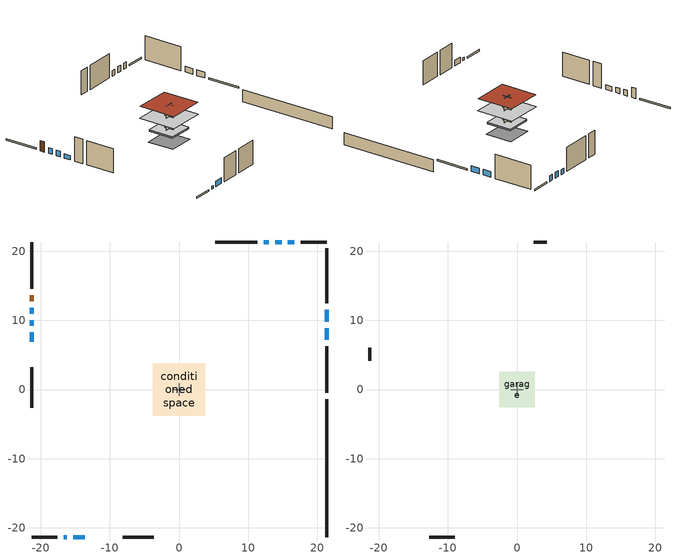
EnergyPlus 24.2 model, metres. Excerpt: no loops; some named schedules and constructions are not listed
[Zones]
conditioned space
 floor to garage (Floor1 construction): -2.59,-2.59 -2.59,2.59 2.59,2.59 2.59,-2.59 z0.3
 floor adiabatic (AdiabaticFloorConstruction): -3.82,-3.82 -3.82,3.82 3.82,3.82 3.82,-3.82 z2.74
 floor foundation (Slab2 construction): -2.7,-2.7 -2.7,2.7 2.7,2.7 2.7,-2.7 z-2.13
 wall outside (RimJoist1 construction): 21.33,-0.49 21.33,6.24 z0.3:0.61
 wall outside (RimJoist2 construction): -21.33,-21.33 -17.58,-21.33 z0.3:0.61
 wall outside (RimJoist3 construction): -21.33,21.33 -21.33,14.59 z0.3:0.61
 wall outside (RimJoist4 construction): 21.33,21.33 17.58,21.33 z0.3:0.61
 wall outside (AdiabaticWallConstruction 1): -21.33,13.66 -21.33,12.75 z0.3:2.34
 wall outside (AdiabaticWallConstruction): 21.33,7.17 21.33,8.88 / 21.33,9.8 21.33,11.51 / -15.27,-21.33 -13.61,-21.33 / -21.33,11.82 -21.33,10.97 z0.3:1.43; 16.65,21.33 15.75,21.33 / 14.82,21.33 13.92,21.33 z0.3:1.49; -16.65,-21.33 -16.2,-21.33 z0.3:0.89; -21.33,10.04 -21.33,9.23 z0.3:1.37; -21.33,8.3 -21.33,6.93 z0.3:1.19; 12.99,21.33 12.22,21.33 z0.3:1.34
 wall outside (Wall3 construction): 21.33,12.44 21.33,20.4 z0.3:5.18
 wall outside (Wall4 construction): -8.1,-21.33 -3.68,-21.33 z0.3:5.18
 wall outside (Wall7 construction): -21.33,3.25 -21.33,-2.67 z0.3:5.18
 wall outside (Wall8 construction): 11.29,21.33 5.21,21.33 z0.3:5.18
 wall foundation (FoundationWall1 construction): 21.33,-21.33 21.33,-1.42 z-2.13:0.3
 wall to garage (Wall5 construction): 0,0.91 0,-0.91 z0.3:5.18
 wall to garage (Wall6 construction): -0.91,0 0.91,0 z0.3:5.18
 window (WindowConstruction): 21.33,7.17 21.33,8.88 z0.3:1.43
 window (WindowConstruction 9): 16.65,21.33 15.75,21.33 z0.3:1.49
 window (WindowConstruction 1): 21.33,9.81 21.33,11.51 z0.3:1.43
 window (WindowConstruction 2): -16.65,-21.33 -16.2,-21.33 z0.3:0.88
 window (WindowConstruction 3): -15.27,-21.33 -13.61,-21.33 z0.3:1.43
 window (WindowConstruction 4): -21.33,11.82 -21.33,10.97 z0.3:1.43
 window (WindowConstruction 5): -21.33,10.04 -21.33,9.23 z0.3:1.37
 window (WindowConstruction 6): -21.33,8.3 -21.33,6.94 z0.3:1.19
 window (WindowConstruction 7): 14.82,21.33 13.92,21.33 z0.3:1.49
 window (WindowConstruction 8): 12.99,21.33 12.22,21.33 z0.3:1.34
 door (Door): -21.33,13.66 -21.33,12.75 z0.3:2.34
 ceiling adiabatic (AdiabaticFloorConstruction): 3.82,-3.82 3.82,3.82 -3.82,3.82 -3.82,-3.82 z2.74
 roof outside (Roof1 construction): -3.74,3.74 -3.74,-3.74 3.74,-3.74 3.74,3.74 z5.18
garage
 floor foundation (Slab1 construction): -2.59,-2.59 -2.59,2.59 2.59,2.59 2.59,-2.59 z0
 wall outside (Wall1 construction): -12.69,-21.33 -9.03,-21.33 z0.3:5.18
 wall outside (Wall2 construction): -21.33,6.01 -21.33,4.18 z0.3:5.18
 wall outside (Wall9 construction): 4.28,21.33 2.45,21.33 z0.3:5.18
[Material] Roughness=Rough; Thermal Absorptance=0.9
Name | Thickness {m} | Conductivity {W/m-K} | Density {kg/m3} | Specific Heat {J/kg-K} | Solar Absorptance | Visible Absorptance
floor covering | 0.0127 | 0.0433444 | 54.468 | 1339.84 | 0.6 | 0.6
floor stud and cavity | 0.1397 | 0.923637 | 92.3553 | 1139.71 | 0.7 | 0.7
gypsum board | 0.0127 | 0.160291 | 801 | 837.4 | 0.6 | 0.6
osb sheathing 0.5 in. 1; osb sheathing 0.5 in. 2 | 0.0127 | 0.115458 | 512.64 | 1214.23 | 0.7 | 0.7
osb sheathing 0.75 in. | 0.01905 | 0.115458 | 512.64 | 1214.23 | 0.7 | 0.7
wall stud and cavity 2 | 0.1397 | 0.335416 | 139.0536 | 1170.24 | 0.7 | 0.7
[Construction]
Floor1 construction Reversed: floor covering, osb sheathing 0.75 in., floor stud and cavity
Wall5 construction Reversed: gypsum board, wall stud and cavity 2, osb sheathing 0.5 in. 1
Wall6 construction Reversed: gypsum board, wall stud and cavity 2, osb sheathing 0.5 in. 2
[EnergyManagementSystem:OutputVariable] Update Frequency=ZoneTimestep
Name | EMS Variable | Type of Data in Variable | EMS Program or Subroutine | Units
loads_htg_windows_solar_timeseries_outvar | loads_htg_windows_solar | Summed | component_loads_program | J
loads_htg_skylights_conduction_annual_outvar; loads_htg_skylights_conduction_timeseries_outvar | loads_htg_skylights_conduction | Summed | component_loads_program | J
loads_htg_skylights_solar_annual_outvar; loads_htg_skylights_solar_timeseries_outvar | loads_htg_skylights_solar | Summed | component_loads_program | J
loads_htg_floors_annual_outvar; loads_htg_floors_timeseries_outvar | loads_htg_floors | Summed | component_loads_program | J
loads_htg_slabs_annual_outvar; loads_htg_slabs_timeseries_outvar | loads_htg_slabs | Summed | component_loads_program | J
loads_htg_internal_mass_annual_outvar; loads_htg_internal_mass_timeseries_outvar | loads_htg_internal_mass | Summed | component_loads_program | J
loads_htg_infil_annual_outvar; loads_htg_infil_timeseries_outvar | loads_htg_infil | Summed | component_loads_program | J
loads_htg_natvent_annual_outvar; loads_htg_natvent_timeseries_outvar | loads_htg_natvent | Summed | component_loads_program | J
loads_htg_mechvent_annual_outvar; loads_htg_mechvent_timeseries_outvar | loads_htg_mechvent | Summed | component_loads_program | J
loads_htg_whf_annual_outvar; loads_htg_whf_timeseries_outvar | loads_htg_whf | Summed | component_loads_program | J
loads_htg_ducts_annual_outvar; loads_htg_ducts_timeseries_outvar | loads_htg_ducts | Summed | component_loads_program | J
loads_htg_intgains_annual_outvar; loads_htg_intgains_timeseries_outvar | loads_htg_intgains | Summed | component_loads_program | J
loads_htg_lighting_annual_outvar; loads_htg_lighting_timeseries_outvar | loads_htg_lighting | Summed | component_loads_program | J
loads_clg_roofs_annual_outvar; loads_clg_roofs_timeseries_outvar | loads_clg_roofs | Summed | component_loads_program | J
loads_clg_ceilings_annual_outvar; loads_clg_ceilings_timeseries_outvar | loads_clg_ceilings | Summed | component_loads_program | J
loads_clg_walls_annual_outvar; loads_clg_walls_timeseries_outvar | loads_clg_walls | Summed | component_loads_program | J
loads_clg_rim_joists_annual_outvar; loads_clg_rim_joists_timeseries_outvar | loads_clg_rim_joists | Summed | component_loads_program | J
loads_clg_foundation_walls_annual_outvar; loads_clg_foundation_walls_timeseries_outvar | loads_clg_foundation_walls | Summed | component_loads_program | J
loads_clg_doors_annual_outvar; loads_clg_doors_timeseries_outvar | loads_clg_doors | Summed | component_loads_program | J
loads_clg_windows_conduction_annual_outvar; loads_clg_windows_conduction_timeseries_outvar | loads_clg_windows_conduction | Summed | component_loads_program | J
loads_clg_windows_solar_annual_outvar; loads_clg_windows_solar_timeseries_outvar | loads_clg_windows_solar | Summed | component_loads_program | J
loads_clg_skylights_conduction_annual_outvar; loads_clg_skylights_conduction_timeseries_outvar | loads_clg_skylights_conduction | Summed | component_loads_program | J
loads_clg_skylights_solar_annual_outvar; loads_clg_skylights_solar_timeseries_outvar | loads_clg_skylights_solar | Summed | component_loads_program | J
loads_clg_floors_annual_outvar; loads_clg_floors_timeseries_outvar | loads_clg_floors | Summed | component_loads_program | J
loads_clg_slabs_annual_outvar; loads_clg_slabs_timeseries_outvar | loads_clg_slabs | Summed | component_loads_program | J
loads_clg_internal_mass_annual_outvar; loads_clg_internal_mass_timeseries_outvar | loads_clg_internal_mass | Summed | component_loads_program | J
loads_clg_infil_annual_outvar; loads_clg_infil_timeseries_outvar | loads_clg_infil | Summed | component_loads_program | J
loads_clg_natvent_annual_outvar; loads_clg_natvent_timeseries_outvar | loads_clg_natvent | Summed | component_loads_program | J
loads_clg_mechvent_annual_outvar; loads_clg_mechvent_timeseries_outvar | loads_clg_mechvent | Summed | component_loads_program | J
loads_clg_whf_annual_outvar; loads_clg_whf_timeseries_outvar | loads_clg_whf | Summed | component_loads_program | J
loads_clg_ducts_annual_outvar; loads_clg_ducts_timeseries_outvar | loads_clg_ducts | Summed | component_loads_program | J
loads_clg_intgains_annual_outvar; loads_clg_intgains_timeseries_outvar | loads_clg_intgains | Summed | component_loads_program | J
loads_clg_lighting_annual_outvar; loads_clg_lighting_timeseries_outvar | loads_clg_lighting | Summed | component_loads_program | J
loads_htg_tot_annual_outvar; loads_htg_tot_timeseries_outvar | loads_htg_tot | Summed | total_loads_program | J
loads_clg_tot_annual_outvar; loads_clg_tot_timeseries_outvar | loads_clg_tot | Summed | total_loads_program | J
total_infil_flow_rate_timeseries_outvar | total_infil_flow_rate | Averaged | total_airflows_program | m^3/s
total_mechvent_flow_rate_timeseries_outvar | total_mechvent_flow_rate | Averaged | total_airflows_program | m^3/s
total_natvent_flow_rate_timeseries_outvar | total_natvent_flow_rate | Averaged | total_airflows_program | m^3/s
total_whf_flow_rate_timeseries_outvar | total_whf_flow_rate | Averaged | total_airflows_program | m^3/s
[Schedule:Day:Interval]
trans schedule winter=0.85 summer=0.7 day; trans schedule winter=0.85 summer=0.7 day 2: No, 24:00, 0.85
trans schedule winter=0.85 summer=0.7 day 1: No, 24:00, 0.7
trans schedule winter=0.85 summer=0.7 default day; mech vent bath fan 0 schedule default day; mech vent range fan 0 schedule default day; misc pool pump schedule default day; general water use schedule default day; misc pool heater schedule default day; freezer schedule default day; cooling season schedule day; cooling season schedule day 2; cooling season schedule default day; exterior lighting schedule default day; natural vent schedule default day: No, 24:00, 0
mech vent bath fan 0 schedule day: No, 21:00, 0, 22:00, 1, 24:00, 0
mech vent range fan 0 schedule day: No, 16:00, 0, 17:00, 1, 24:00, 0
misc pool pump schedule day; misc pool pump schedule day 10; misc pool heater schedule day; misc pool heater schedule day 10: No, 03:00, 0.0234796, 04:00, 0.0313062, 05:00, 0.0626123, 06:00, 0.117398, 07:00, 0.20349, 08:00, 0.344368, 09:00, 0.657429, 10:00, 0.947011, 11:00, 0.993971, 12:00, 0.947011, 13:00, 0.939185, 14:00, 0.704389, 15:00, 0.586991, 16:00, 0.477419, 17:00, 0.289582, 18:00, 0.18001, 19:00, 0.101745, 20:00, 0.0626123, 21:00, 0.0313062, 24:00, 0.0234796
misc pool pump schedule day 1; misc pool heater schedule day 1: No, 03:00, 0.023622, 04:00, 0.0314961, 05:00, 0.0629921, 06:00, 0.11811, 07:00, 0.204724, 08:00, 0.346457, 09:00, 0.661417, 10:00, 0.952756, 11:00, 1, 12:00, 0.952756, 13:00, 0.944882, 14:00, 0.708661, 15:00, 0.590551, 16:00, 0.480315, 17:00, 0.291339, 18:00, 0.181102, 19:00, 0.102362, 20:00, 0.0629921, 21:00, 0.0314961, 24:00, 0.023622
misc pool pump schedule day 2; misc pool pump schedule day 4; misc pool heater schedule day 2; misc pool heater schedule day 4: No, 03:00, 0.0206108, 04:00, 0.0274811, 05:00, 0.0549621, 06:00, 0.103054, 07:00, 0.178627, 08:00, 0.302292, 09:00, 0.577102, 10:00, 0.831302, 11:00, 0.872524, 12:00, 0.831302, 13:00, 0.824432, 14:00, 0.618324, 15:00, 0.51527, 16:00, 0.419086, 17:00, 0.2542, 18:00, 0.158016, 19:00, 0.0893134, 20:00, 0.0549621, 21:00, 0.0274811, 24:00, 0.0206108
misc pool pump schedule day 3; misc pool heater schedule day 3: No, 03:00, 0.0205498, 04:00, 0.0273997, 05:00, 0.0547994, 06:00, 0.102749, 07:00, 0.178098, 08:00, 0.301396, 09:00, 0.575393, 10:00, 0.82884, 11:00, 0.86994, 12:00, 0.82884, 13:00, 0.82199, 14:00, 0.616493, 15:00, 0.513744, 16:00, 0.417845, 17:00, 0.253447, 18:00, 0.157548, 19:00, 0.0890489, 20:00, 0.0547994, 21:00, 0.0273997, 24:00, 0.0205498
misc pool pump schedule day 5; misc pool pump schedule day 7; misc pool heater schedule day 5; misc pool heater schedule day 7: No, 03:00, 0.0180675, 04:00, 0.02409, 05:00, 0.04818, 06:00, 0.0903375, 07:00, 0.156585, 08:00, 0.26499, 09:00, 0.50589, 10:00, 0.728723, 11:00, 0.764858, 12:00, 0.728723, 13:00, 0.7227, 14:00, 0.542025, 15:00, 0.451688, 16:00, 0.367373, 17:00, 0.222833, 18:00, 0.138518, 19:00, 0.0782925, 20:00, 0.04818, 21:00, 0.02409, 24:00, 0.0180675
misc pool pump schedule day 6; misc pool heater schedule day 6: No, 03:00, 0.0179658, 04:00, 0.0239544, 05:00, 0.0479087, 06:00, 0.0898289, 07:00, 0.155703, 08:00, 0.263498, 09:00, 0.503042, 10:00, 0.72462, 11:00, 0.760551, 12:00, 0.72462, 13:00, 0.718631, 14:00, 0.538973, 15:00, 0.449144, 16:00, 0.365304, 17:00, 0.221578, 18:00, 0.137738, 19:00, 0.0778517, 20:00, 0.0479087, 21:00, 0.0239544, 24:00, 0.0179658
misc pool pump schedule day 8; misc pool heater schedule day 8: No, 03:00, 0.0198987, 04:00, 0.0265316, 05:00, 0.0530631, 06:00, 0.0994934, 07:00, 0.172455, 08:00, 0.291847, 09:00, 0.557163, 10:00, 0.80258, 11:00, 0.842377, 12:00, 0.80258, 13:00, 0.795947, 14:00, 0.59696, 15:00, 0.497467, 16:00, 0.404606, 17:00, 0.245417, 18:00, 0.152557, 19:00, 0.0862276, 20:00, 0.0530631, 21:00, 0.0265316, 24:00, 0.0198987
misc pool pump schedule day 9; misc pool heater schedule day 9: No, 03:00, 0.0198173, 04:00, 0.0264231, 05:00, 0.0528461, 06:00, 0.0990865, 07:00, 0.17175, 08:00, 0.290654, 09:00, 0.554884, 10:00, 0.799297, 11:00, 0.838932, 12:00, 0.799297, 13:00, 0.792692, 14:00, 0.594519, 15:00, 0.495432, 16:00, 0.402952, 17:00, 0.244413, 18:00, 0.151933, 19:00, 0.0858749, 20:00, 0.0528461, 21:00, 0.0264231, 24:00, 0.0198173
general water use schedule day: No, 01:00, 0.315068, 03:00, 0.287671, 04:00, 0.342466, 05:00, 0.369863, 06:00, 0.520548, 07:00, 0.60274, 08:00, 0.534247, 10:00, 0.506849, 11:00, 0.465753, 14:00, 0.479452, 15:00, 0.534247, 16:00, 0.589041, 17:00, 0.69863, 18:00, 0.876712, 19:00, 0.890411, 20:00, 0.986301, 21:00, 1, 22:00, 0.863014, 23:00, 0.616438, 24:00, 0.465753
freezer schedule day; freezer schedule day 6: No, 01:00, 0.610949, 02:00, 0.595675, 03:00, 0.580401, 04:00, 0.565128, 06:00, 0.549854, 07:00, 0.580401, 08:00, 0.610949, 10:00, 0.626223, 12:00, 0.610949, 15:00, 0.641496, 16:00, 0.626223, 17:00, 0.672044, 18:00, 0.733139, 19:00, 0.763686, 20:00, 0.733139, 21:00, 0.717865, 22:00, 0.702591, 23:00, 0.672044, 24:00, 0.626223
freezer schedule day 1: No, 01:00, 0.609489, 02:00, 0.594252, 03:00, 0.579015, 04:00, 0.563777, 06:00, 0.54854, 07:00, 0.579015, 08:00, 0.609489, 10:00, 0.624726, 12:00, 0.609489, 15:00, 0.639964, 16:00, 0.624726, 17:00, 0.670438, 18:00, 0.731387, 19:00, 0.761861, 20:00, 0.731387, 21:00, 0.71615, 22:00, 0.700912, 23:00, 0.670438, 24:00, 0.624726
freezer schedule day 2: No, 01:00, 0.791241, 02:00, 0.77146, 03:00, 0.751679, 04:00, 0.731898, 06:00, 0.712117, 07:00, 0.751679, 08:00, 0.791241, 10:00, 0.811022, 12:00, 0.791241, 15:00, 0.830803, 16:00, 0.811022, 17:00, 0.870365, 18:00, 0.949489, 19:00, 0.989051, 20:00, 0.949489, 21:00, 0.929708, 22:00, 0.909927, 23:00, 0.870365, 24:00, 0.811022
freezer schedule day 3: No, 01:00, 0.8, 02:00, 0.78, 03:00, 0.76, 04:00, 0.74, 06:00, 0.72, 07:00, 0.76, 08:00, 0.8, 10:00, 0.82, 12:00, 0.8, 15:00, 0.84, 16:00, 0.82, 17:00, 0.88, 18:00, 0.96, 19:00, 1, 20:00, 0.96, 21:00, 0.94, 22:00, 0.92, 23:00, 0.88, 24:00, 0.82
freezer schedule day 4: No, 01:00, 0.679562, 02:00, 0.662573, 03:00, 0.645584, 04:00, 0.628595, 06:00, 0.611606, 07:00, 0.645584, 08:00, 0.679562, 10:00, 0.696551, 12:00, 0.679562, 15:00, 0.71354, 16:00, 0.696551, 17:00, 0.747518, 18:00, 0.815474, 19:00, 0.849453, 20:00, 0.815474, 21:00, 0.798485, 22:00, 0.781496, 23:00, 0.747518, 24:00, 0.696551
freezer schedule day 5: No, 01:00, 0.675182, 02:00, 0.658303, 03:00, 0.641423, 04:00, 0.624544, 06:00, 0.607664, 07:00, 0.641423, 08:00, 0.675182, 10:00, 0.692062, 12:00, 0.675182, 15:00, 0.708942, 16:00, 0.692062, 17:00, 0.742701, 18:00, 0.810219, 19:00, 0.843978, 20:00, 0.810219, 21:00, 0.793339, 22:00, 0.77646, 23:00, 0.742701, 24:00, 0.692062
cooling season schedule day 1; natural vent schedule day: No, 24:00, 1
exterior lighting schedule day: No, 01:00, 0.566667, 03:00, 0.524167, 05:00, 0.495833, 06:00, 0.5525, 07:00, 0.623333, 08:00, 0.580833, 09:00, 0.439167, 10:00, 0.354167, 12:00, 0.34, 13:00, 0.354167, 14:00, 0.396667, 15:00, 0.425, 16:00, 0.495833, 17:00, 0.623333, 18:00, 0.793333, 19:00, 0.906667, 20:00, 0.963333, 21:00, 0.991667, 22:00, 0.920833, 23:00, 0.793333, 24:00, 0.665833
exterior lighting schedule day 1: No, 01:00, 0.528571, 03:00, 0.488929, 05:00, 0.4625, 06:00, 0.515357, 07:00, 0.581429, 08:00, 0.541786, 09:00, 0.409643, 10:00, 0.330357, 12:00, 0.317143, 13:00, 0.330357, 14:00, 0.37, 15:00, 0.396429, 16:00, 0.4625, 17:00, 0.581429, 18:00, 0.74, 19:00, 0.845714, 20:00, 0.898571, 21:00, 0.925, 22:00, 0.858929, 23:00, 0.74, 24:00, 0.621071
exterior lighting schedule day 10: No, 01:00, 0.552381, 03:00, 0.510952, 05:00, 0.483333, 06:00, 0.538571, 07:00, 0.607619, 08:00, 0.56619, 09:00, 0.428095, 10:00, 0.345238, 12:00, 0.331429, 13:00, 0.345238, 14:00, 0.386667, 15:00, 0.414286, 16:00, 0.483333, 17:00, 0.607619, 18:00, 0.773333, 19:00, 0.88381, 20:00, 0.939048, 21:00, 0.966667, 22:00, 0.897619, 23:00, 0.773333, 24:00, 0.649048
exterior lighting schedule day 11: No, 01:00, 0.571429, 03:00, 0.528571, 05:00, 0.5, 06:00, 0.557143, 07:00, 0.628571, 08:00, 0.585714, 09:00, 0.442857, 10:00, 0.357143, 12:00, 0.342857, 13:00, 0.357143, 14:00, 0.4, 15:00, 0.428571, 16:00, 0.5, 17:00, 0.628571, 18:00, 0.8, 19:00, 0.914286, 20:00, 0.971429, 21:00, 1, 22:00, 0.928571, 23:00, 0.8, 24:00, 0.671429
exterior lighting schedule day 2: No, 01:00, 0.485714, 03:00, 0.449286, 05:00, 0.425, 06:00, 0.473571, 07:00, 0.534286, 08:00, 0.497857, 09:00, 0.376429, 10:00, 0.303571, 12:00, 0.291429, 13:00, 0.303571, 14:00, 0.34, 15:00, 0.364286, 16:00, 0.425, 17:00, 0.534286, 18:00, 0.68, 19:00, 0.777143, 20:00, 0.825714, 21:00, 0.85, 22:00, 0.789286, 23:00, 0.68, 24:00, 0.570714
exterior lighting schedule day 3: No, 01:00, 0.442857, 03:00, 0.409643, 05:00, 0.3875, 06:00, 0.431786, 07:00, 0.487143, 08:00, 0.453929, 09:00, 0.343214, 10:00, 0.276786, 12:00, 0.265714, 13:00, 0.276786, 14:00, 0.31, 15:00, 0.332143, 16:00, 0.3875, 17:00, 0.487143, 18:00, 0.62, 19:00, 0.708571, 20:00, 0.752857, 21:00, 0.775, 22:00, 0.719643, 23:00, 0.62, 24:00, 0.520357
exterior lighting schedule day 4: No, 01:00, 0.4, 03:00, 0.37, 05:00, 0.35, 06:00, 0.39, 07:00, 0.44, 08:00, 0.41, 09:00, 0.31, 10:00, 0.25, 12:00, 0.24, 13:00, 0.25, 14:00, 0.28, 15:00, 0.3, 16:00, 0.35, 17:00, 0.44, 18:00, 0.56, 19:00, 0.64, 20:00, 0.68, 21:00, 0.7, 22:00, 0.65, 23:00, 0.56, 24:00, 0.47
exterior lighting schedule day 5: No, 01:00, 0.380952, 03:00, 0.352381, 05:00, 0.333333, 06:00, 0.371429, 07:00, 0.419048, 08:00, 0.390476, 09:00, 0.295238, 10:00, 0.238095, 12:00, 0.228571, 13:00, 0.238095, 14:00, 0.266667, 15:00, 0.285714, 16:00, 0.333333, 17:00, 0.419048, 18:00, 0.533333, 19:00, 0.609524, 20:00, 0.647619, 21:00, 0.666667, 22:00, 0.619048, 23:00, 0.533333, 24:00, 0.447619
exterior lighting schedule day 6: No, 01:00, 0.390476, 03:00, 0.36119, 05:00, 0.341667, 06:00, 0.380714, 07:00, 0.429524, 08:00, 0.400238, 09:00, 0.302619, 10:00, 0.244048, 12:00, 0.234286, 13:00, 0.244048, 14:00, 0.273333, 15:00, 0.292857, 16:00, 0.341667, 17:00, 0.429524, 18:00, 0.546667, 19:00, 0.624762, 20:00, 0.66381, 21:00, 0.683333, 22:00, 0.634524, 23:00, 0.546667, 24:00, 0.45881
exterior lighting schedule day 7: No, 01:00, 0.419048, 03:00, 0.387619, 05:00, 0.366667, 06:00, 0.408571, 07:00, 0.460952, 08:00, 0.429524, 09:00, 0.324762, 10:00, 0.261905, 12:00, 0.251429, 13:00, 0.261905, 14:00, 0.293333, 15:00, 0.314286, 16:00, 0.366667, 17:00, 0.460952, 18:00, 0.586667, 19:00, 0.670476, 20:00, 0.712381, 21:00, 0.733333, 22:00, 0.680952, 23:00, 0.586667, 24:00, 0.492381
exterior lighting schedule day 8: No, 01:00, 0.466667, 03:00, 0.431667, 05:00, 0.408333, 06:00, 0.455, 07:00, 0.513333, 08:00, 0.478333, 09:00, 0.361667, 10:00, 0.291667, 12:00, 0.28, 13:00, 0.291667, 14:00, 0.326667, 15:00, 0.35, 16:00, 0.408333, 17:00, 0.513333, 18:00, 0.653333, 19:00, 0.746667, 20:00, 0.793333, 21:00, 0.816667, 22:00, 0.758333, 23:00, 0.653333, 24:00, 0.548333
exterior lighting schedule day 9: No, 01:00, 0.509524, 03:00, 0.47131, 05:00, 0.445833, 06:00, 0.496786, 07:00, 0.560476, 08:00, 0.522262, 09:00, 0.394881, 10:00, 0.318452, 12:00, 0.305714, 13:00, 0.318452, 14:00, 0.356667, 15:00, 0.382143, 16:00, 0.445833, 17:00, 0.560476, 18:00, 0.713333, 19:00, 0.815238, 20:00, 0.86619, 21:00, 0.891667, 22:00, 0.827976, 23:00, 0.713333, 24:00, 0.59869
[Schedule:Week:Daily]
misc pool heater schedule Week Rule - Jan28-Feb3: misc pool heater schedule day, misc pool heater schedule day, misc pool heater schedule day, misc pool heater schedule day, misc pool heater schedule day 1, misc pool heater schedule day 1, misc pool heater schedule day 1, misc pool heater schedule default day, misc pool heater schedule default day, misc pool heater schedule default day, misc pool heater schedule default day, misc pool heater schedule default day
misc pool heater schedule Week Rule - Feb4-Feb24: misc pool heater schedule day 1, misc pool heater schedule day 1, misc pool heater schedule day 1, misc pool heater schedule day 1, misc pool heater schedule day 1, misc pool heater schedule day 1, misc pool heater schedule day 1, misc pool heater schedule default day, misc pool heater schedule default day, misc pool heater schedule default day, misc pool heater schedule default day, misc pool heater schedule default day
misc pool heater schedule Week Rule - Feb25-Mar3: misc pool heater schedule day 1, misc pool heater schedule day 1, misc pool heater schedule day 1, misc pool heater schedule day 1, misc pool heater schedule day 2, misc pool heater schedule day 2, misc pool heater schedule day 2, misc pool heater schedule default day, misc pool heater schedule default day, misc pool heater schedule default day, misc pool heater schedule default day, misc pool heater schedule default day
misc pool heater schedule Week Rule - Mar4-Mar31: misc pool heater schedule day 2, misc pool heater schedule day 2, misc pool heater schedule day 2, misc pool heater schedule day 2, misc pool heater schedule day 2, misc pool heater schedule day 2, misc pool heater schedule day 2, misc pool heater schedule default day, misc pool heater schedule default day, misc pool heater schedule default day, misc pool heater schedule default day, misc pool heater schedule default day
misc pool heater schedule Week Rule - Apr1-Apr28: misc pool heater schedule day 3, misc pool heater schedule day 3, misc pool heater schedule day 3, misc pool heater schedule day 3, misc pool heater schedule day 3, misc pool heater schedule day 3, misc pool heater schedule day 3, misc pool heater schedule default day, misc pool heater schedule default day, misc pool heater schedule default day, misc pool heater schedule default day, misc pool heater schedule default day
misc pool heater schedule Week Rule - Apr29-May5: misc pool heater schedule day 3, misc pool heater schedule day 3, misc pool heater schedule day 4, misc pool heater schedule day 4, misc pool heater schedule day 4, misc pool heater schedule day 4, misc pool heater schedule day 4, misc pool heater schedule default day, misc pool heater schedule default day, misc pool heater schedule default day, misc pool heater schedule default day, misc pool heater schedule default day
misc pool heater schedule Week Rule - May6-May26: misc pool heater schedule day 4, misc pool heater schedule day 4, misc pool heater schedule day 4, misc pool heater schedule day 4, misc pool heater schedule day 4, misc pool heater schedule day 4, misc pool heater schedule day 4, misc pool heater schedule default day, misc pool heater schedule default day, misc pool heater schedule default day, misc pool heater schedule default day, misc pool heater schedule default day
misc pool heater schedule Week Rule - May27-Jun2: misc pool heater schedule day 4, misc pool heater schedule day 4, misc pool heater schedule day 4, misc pool heater schedule day 4, misc pool heater schedule day 4, misc pool heater schedule day 5, misc pool heater schedule day 5, misc pool heater schedule default day, misc pool heater schedule default day, misc pool heater schedule default day, misc pool heater schedule default day, misc pool heater schedule default day
misc pool heater schedule Week Rule - Jun3-Jun30: misc pool heater schedule day 5, misc pool heater schedule day 5, misc pool heater schedule day 5, misc pool heater schedule day 5, misc pool heater schedule day 5, misc pool heater schedule day 5, misc pool heater schedule day 5, misc pool heater schedule default day, misc pool heater schedule default day, misc pool heater schedule default day, misc pool heater schedule default day, misc pool heater schedule default day
misc pool heater schedule Week Rule - Jul1-Aug25: misc pool heater schedule day 6, misc pool heater schedule day 6, misc pool heater schedule day 6, misc pool heater schedule day 6, misc pool heater schedule day 6, misc pool heater schedule day 6, misc pool heater schedule day 6, misc pool heater schedule default day, misc pool heater schedule default day, misc pool heater schedule default day, misc pool heater schedule default day, misc pool heater schedule default day
misc pool heater schedule Week Rule - Aug26-Sep1: misc pool heater schedule day 6, misc pool heater schedule day 6, misc pool heater schedule day 6, misc pool heater schedule day 6, misc pool heater schedule day 6, misc pool heater schedule day 6, misc pool heater schedule day 7, misc pool heater schedule default day, misc pool heater schedule default day, misc pool heater schedule default day, misc pool heater schedule default day, misc pool heater schedule default day
misc pool heater schedule Week Rule - Sep2-Sep29: misc pool heater schedule day 7, misc pool heater schedule day 7, misc pool heater schedule day 7, misc pool heater schedule day 7, misc pool heater schedule day 7, misc pool heater schedule day 7, misc pool heater schedule day 7, misc pool heater schedule default day, misc pool heater schedule default day, misc pool heater schedule default day, misc pool heater schedule default day, misc pool heater schedule default day
misc pool heater schedule Week Rule - Sep30-Oct6: misc pool heater schedule day 7, misc pool heater schedule day 8, misc pool heater schedule day 8, misc pool heater schedule day 8, misc pool heater schedule day 8, misc pool heater schedule day 8, misc pool heater schedule day 8, misc pool heater schedule default day, misc pool heater schedule default day, misc pool heater schedule default day, misc pool heater schedule default day, misc pool heater schedule default day
misc pool heater schedule Week Rule - Oct7-Oct27: misc pool heater schedule day 8, misc pool heater schedule day 8, misc pool heater schedule day 8, misc pool heater schedule day 8, misc pool heater schedule day 8, misc pool heater schedule day 8, misc pool heater schedule day 8, misc pool heater schedule default day, misc pool heater schedule default day, misc pool heater schedule default day, misc pool heater schedule default day, misc pool heater schedule default day
misc pool heater schedule Week Rule - Oct28-Nov3: misc pool heater schedule day 8, misc pool heater schedule day 8, misc pool heater schedule day 8, misc pool heater schedule day 8, misc pool heater schedule day 9, misc pool heater schedule day 9, misc pool heater schedule day 9, misc pool heater schedule default day, misc pool heater schedule default day, misc pool heater schedule default day, misc pool heater schedule default day, misc pool heater schedule default day
misc pool heater schedule Week Rule - Nov4-Nov24: misc pool heater schedule day 9, misc pool heater schedule day 9, misc pool heater schedule day 9, misc pool heater schedule day 9, misc pool heater schedule day 9, misc pool heater schedule day 9, misc pool heater schedule day 9, misc pool heater schedule default day, misc pool heater schedule default day, misc pool heater schedule default day, misc pool heater schedule default day, misc pool heater schedule default day
misc pool heater schedule Week Rule - Nov25-Dec1: misc pool heater schedule day 9, misc pool heater schedule day 9, misc pool heater schedule day 9, misc pool heater schedule day 9, misc pool heater schedule day 9, misc pool heater schedule day 9, misc pool heater schedule day 10, misc pool heater schedule default day, misc pool heater schedule default day, misc pool heater schedule default day, misc pool heater schedule default day, misc pool heater schedule default day
misc pool heater schedule Week Rule - Dec2-Dec31: misc pool heater schedule day 10, misc pool heater schedule day 10, misc pool heater schedule day 10, misc pool heater schedule day 10, misc pool heater schedule day 10, misc pool heater schedule day 10, misc pool heater schedule day 10, misc pool heater schedule default day, misc pool heater schedule default day, misc pool heater schedule default day, misc pool heater schedule default day, misc pool heater schedule default day
cooling season schedule Week Rule - Jan1-May26: cooling season schedule day, cooling season schedule day, cooling season schedule day, cooling season schedule day, cooling season schedule day, cooling season schedule day, cooling season schedule day, cooling season schedule default day, cooling season schedule default day, cooling season schedule default day, cooling season schedule default day, cooling season schedule default day
cooling season schedule Week Rule - May27-Jun2: cooling season schedule day, cooling season schedule day, cooling season schedule day, cooling season schedule day, cooling season schedule day, cooling season schedule day 1, cooling season schedule day 1, cooling season schedule default day, cooling season schedule default day, cooling season schedule default day, cooling season schedule default day, cooling season schedule default day
cooling season schedule Week Rule - Jun3-Sep29: cooling season schedule day 1, cooling season schedule day 1, cooling season schedule day 1, cooling season schedule day 1, cooling season schedule day 1, cooling season schedule day 1, cooling season schedule day 1, cooling season schedule default day, cooling season schedule default day, cooling season schedule default day, cooling season schedule default day, cooling season schedule default day
cooling season schedule Week Rule - Sep30-Oct6: cooling season schedule day 1, cooling season schedule day 2, cooling season schedule day 2, cooling season schedule day 2, cooling season schedule day 2, cooling season schedule day 2, cooling season schedule day 2, cooling season schedule default day, cooling season schedule default day, cooling season schedule default day, cooling season schedule default day, cooling season schedule default day
cooling season schedule Week Rule - Oct7-Dec31: cooling season schedule day 2, cooling season schedule day 2, cooling season schedule day 2, cooling season schedule day 2, cooling season schedule day 2, cooling season schedule day 2, cooling season schedule day 2, cooling season schedule default day, cooling season schedule default day, cooling season schedule default day, cooling season schedule default day, cooling season schedule default day
exterior lighting schedule Week Rule - Jan1-Jan27: exterior lighting schedule day, exterior lighting schedule day, exterior lighting schedule day, exterior lighting schedule day, exterior lighting schedule day, exterior lighting schedule day, exterior lighting schedule day, exterior lighting schedule default day, exterior lighting schedule default day, exterior lighting schedule default day, exterior lighting schedule default day, exterior lighting schedule default day
exterior lighting schedule Week Rule - Jan28-Feb3: exterior lighting schedule day, exterior lighting schedule day, exterior lighting schedule day, exterior lighting schedule day, exterior lighting schedule day 1, exterior lighting schedule day 1, exterior lighting schedule day 1, exterior lighting schedule default day, exterior lighting schedule default day, exterior lighting schedule default day, exterior lighting schedule default day, exterior lighting schedule default day
exterior lighting schedule Week Rule - Feb4-Feb24: exterior lighting schedule day 1, exterior lighting schedule day 1, exterior lighting schedule day 1, exterior lighting schedule day 1, exterior lighting schedule day 1, exterior lighting schedule day 1, exterior lighting schedule day 1, exterior lighting schedule default day, exterior lighting schedule default day, exterior lighting schedule default day, exterior lighting schedule default day, exterior lighting schedule default day
exterior lighting schedule Week Rule - Feb25-Mar3: exterior lighting schedule day 1, exterior lighting schedule day 1, exterior lighting schedule day 1, exterior lighting schedule day 1, exterior lighting schedule day 2, exterior lighting schedule day 2, exterior lighting schedule day 2, exterior lighting schedule default day, exterior lighting schedule default day, exterior lighting schedule default day, exterior lighting schedule default day, exterior lighting schedule default day
exterior lighting schedule Week Rule - Mar4-Mar31: exterior lighting schedule day 2, exterior lighting schedule day 2, exterior lighting schedule day 2, exterior lighting schedule day 2, exterior lighting schedule day 2, exterior lighting schedule day 2, exterior lighting schedule day 2, exterior lighting schedule default day, exterior lighting schedule default day, exterior lighting schedule default day, exterior lighting schedule default day, exterior lighting schedule default day
exterior lighting schedule Week Rule - Apr1-Apr28: exterior lighting schedule day 3, exterior lighting schedule day 3, exterior lighting schedule day 3, exterior lighting schedule day 3, exterior lighting schedule day 3, exterior lighting schedule day 3, exterior lighting schedule day 3, exterior lighting schedule default day, exterior lighting schedule default day, exterior lighting schedule default day, exterior lighting schedule default day, exterior lighting schedule default day
exterior lighting schedule Week Rule - Apr29-May5: exterior lighting schedule day 3, exterior lighting schedule day 3, exterior lighting schedule day 4, exterior lighting schedule day 4, exterior lighting schedule day 4, exterior lighting schedule day 4, exterior lighting schedule day 4, exterior lighting schedule default day, exterior lighting schedule default day, exterior lighting schedule default day, exterior lighting schedule default day, exterior lighting schedule default day
exterior lighting schedule Week Rule - May6-May26: exterior lighting schedule day 4, exterior lighting schedule day 4, exterior lighting schedule day 4, exterior lighting schedule day 4, exterior lighting schedule day 4, exterior lighting schedule day 4, exterior lighting schedule day 4, exterior lighting schedule default day, exterior lighting schedule default day, exterior lighting schedule default day, exterior lighting schedule default day, exterior lighting schedule default day
exterior lighting schedule Week Rule - May27-Jun2: exterior lighting schedule day 4, exterior lighting schedule day 4, exterior lighting schedule day 4, exterior lighting schedule day 4, exterior lighting schedule day 4, exterior lighting schedule day 5, exterior lighting schedule day 5, exterior lighting schedule default day, exterior lighting schedule default day, exterior lighting schedule default day, exterior lighting schedule default day, exterior lighting schedule default day
exterior lighting schedule Week Rule - Jun3-Jun30: exterior lighting schedule day 5, exterior lighting schedule day 5, exterior lighting schedule day 5, exterior lighting schedule day 5, exterior lighting schedule day 5, exterior lighting schedule day 5, exterior lighting schedule day 5, exterior lighting schedule default day, exterior lighting schedule default day, exterior lighting schedule default day, exterior lighting schedule default day, exterior lighting schedule default day
exterior lighting schedule Week Rule - Jul1-Jul28: exterior lighting schedule day 6, exterior lighting schedule day 6, exterior lighting schedule day 6, exterior lighting schedule day 6, exterior lighting schedule day 6, exterior lighting schedule day 6, exterior lighting schedule day 6, exterior lighting schedule default day, exterior lighting schedule default day, exterior lighting schedule default day, exterior lighting schedule default day, exterior lighting schedule default day
exterior lighting schedule Week Rule - Jul29-Aug4: exterior lighting schedule day 6, exterior lighting schedule day 6, exterior lighting schedule day 6, exterior lighting schedule day 7, exterior lighting schedule day 7, exterior lighting schedule day 7, exterior lighting schedule day 7, exterior lighting schedule default day, exterior lighting schedule default day, exterior lighting schedule default day, exterior lighting schedule default day, exterior lighting schedule default day
exterior lighting schedule Week Rule - Aug5-Aug25: exterior lighting schedule day 7, exterior lighting schedule day 7, exterior lighting schedule day 7, exterior lighting schedule day 7, exterior lighting schedule day 7, exterior lighting schedule day 7, exterior lighting schedule day 7, exterior lighting schedule default day, exterior lighting schedule default day, exterior lighting schedule default day, exterior lighting schedule default day, exterior lighting schedule default day
exterior lighting schedule Week Rule - Aug26-Sep1: exterior lighting schedule day 7, exterior lighting schedule day 7, exterior lighting schedule day 7, exterior lighting schedule day 7, exterior lighting schedule day 7, exterior lighting schedule day 7, exterior lighting schedule day 8, exterior lighting schedule default day, exterior lighting schedule default day, exterior lighting schedule default day, exterior lighting schedule default day, exterior lighting schedule default day
exterior lighting schedule Week Rule - Sep2-Sep29: exterior lighting schedule day 8, exterior lighting schedule day 8, exterior lighting schedule day 8, exterior lighting schedule day 8, exterior lighting schedule day 8, exterior lighting schedule day 8, exterior lighting schedule day 8, exterior lighting schedule default day, exterior lighting schedule default day, exterior lighting schedule default day, exterior lighting schedule default day, exterior lighting schedule default day
exterior lighting schedule Week Rule - Sep30-Oct6: exterior lighting schedule day 8, exterior lighting schedule day 9, exterior lighting schedule day 9, exterior lighting schedule day 9, exterior lighting schedule day 9, exterior lighting schedule day 9, exterior lighting schedule day 9, exterior lighting schedule default day, exterior lighting schedule default day, exterior lighting schedule default day, exterior lighting schedule default day, exterior lighting schedule default day
exterior lighting schedule Week Rule - Oct7-Oct27: exterior lighting schedule day 9, exterior lighting schedule day 9, exterior lighting schedule day 9, exterior lighting schedule day 9, exterior lighting schedule day 9, exterior lighting schedule day 9, exterior lighting schedule day 9, exterior lighting schedule default day, exterior lighting schedule default day, exterior lighting schedule default day, exterior lighting schedule default day, exterior lighting schedule default day
exterior lighting schedule Week Rule - Oct28-Nov3: exterior lighting schedule day 9, exterior lighting schedule day 9, exterior lighting schedule day 9, exterior lighting schedule day 9, exterior lighting schedule day 10, exterior lighting schedule day 10, exterior lighting schedule day 10, exterior lighting schedule default day, exterior lighting schedule default day, exterior lighting schedule default day, exterior lighting schedule default day, exterior lighting schedule default day
exterior lighting schedule Week Rule - Nov4-Nov24: exterior lighting schedule day 10, exterior lighting schedule day 10, exterior lighting schedule day 10, exterior lighting schedule day 10, exterior lighting schedule day 10, exterior lighting schedule day 10, exterior lighting schedule day 10, exterior lighting schedule default day, exterior lighting schedule default day, exterior lighting schedule default day, exterior lighting schedule default day, exterior lighting schedule default day
exterior lighting schedule Week Rule - Nov25-Dec1: exterior lighting schedule day 10, exterior lighting schedule day 10, exterior lighting schedule day 10, exterior lighting schedule day 10, exterior lighting schedule day 10, exterior lighting schedule day 10, exterior lighting schedule day 11, exterior lighting schedule default day, exterior lighting schedule default day, exterior lighting schedule default day, exterior lighting schedule default day, exterior lighting schedule default day
exterior lighting schedule Week Rule - Dec2-Dec31: exterior lighting schedule day 11, exterior lighting schedule day 11, exterior lighting schedule day 11, exterior lighting schedule day 11, exterior lighting schedule day 11, exterior lighting schedule day 11, exterior lighting schedule day 11, exterior lighting schedule default day, exterior lighting schedule default day, exterior lighting schedule default day, exterior lighting schedule default day, exterior lighting schedule default day
natural vent schedule Week Rule - Jan1-Jan6: natural vent schedule day, natural vent schedule day, natural vent schedule default day, natural vent schedule day, natural vent schedule default day, natural vent schedule day, natural vent schedule default day, natural vent schedule default day, natural vent schedule default day, natural vent schedule default day, natural vent schedule default day, natural vent schedule default day
natural vent schedule Week Rule - Jan7-Dec31: natural vent schedule default day, natural vent schedule day, natural vent schedule default day, natural vent schedule day, natural vent schedule default day, natural vent schedule day, natural vent schedule default day, natural vent schedule default day, natural vent schedule default day, natural vent schedule default day, natural vent schedule default day, natural vent schedule default day
[Schedule:Year]
cooling season schedule: cooling season schedule Week Rule - Jan1-May26, 1, 1, 5, 26, cooling season schedule Week Rule - May27-Jun2, 5, 27, 6, 2, cooling season schedule Week Rule - Jun3-Sep29, 6, 3, 9, 29, cooling season schedule Week Rule - Sep30-Oct6, 9, 30, 10, 6, cooling season schedule Week Rule - Oct7-Dec31, 10, 7, 12, 31
natural vent schedule: natural vent schedule Week Rule - Jan1-Jan6, 1, 1, 1, 6, natural vent schedule Week Rule - Jan7-Dec31, 1, 7, 12, 31
[Schedule:File]
hot_water_dishwasher: File=in.schedules.csv; Column Number=6; Rows to Skip at Top=1; Number of Hours of Data=8760; Column Separator=Comma; Interpolate to Timestep=Yes; Minutes per Item=15; Adjust Schedule for Daylight Savings=Yes
